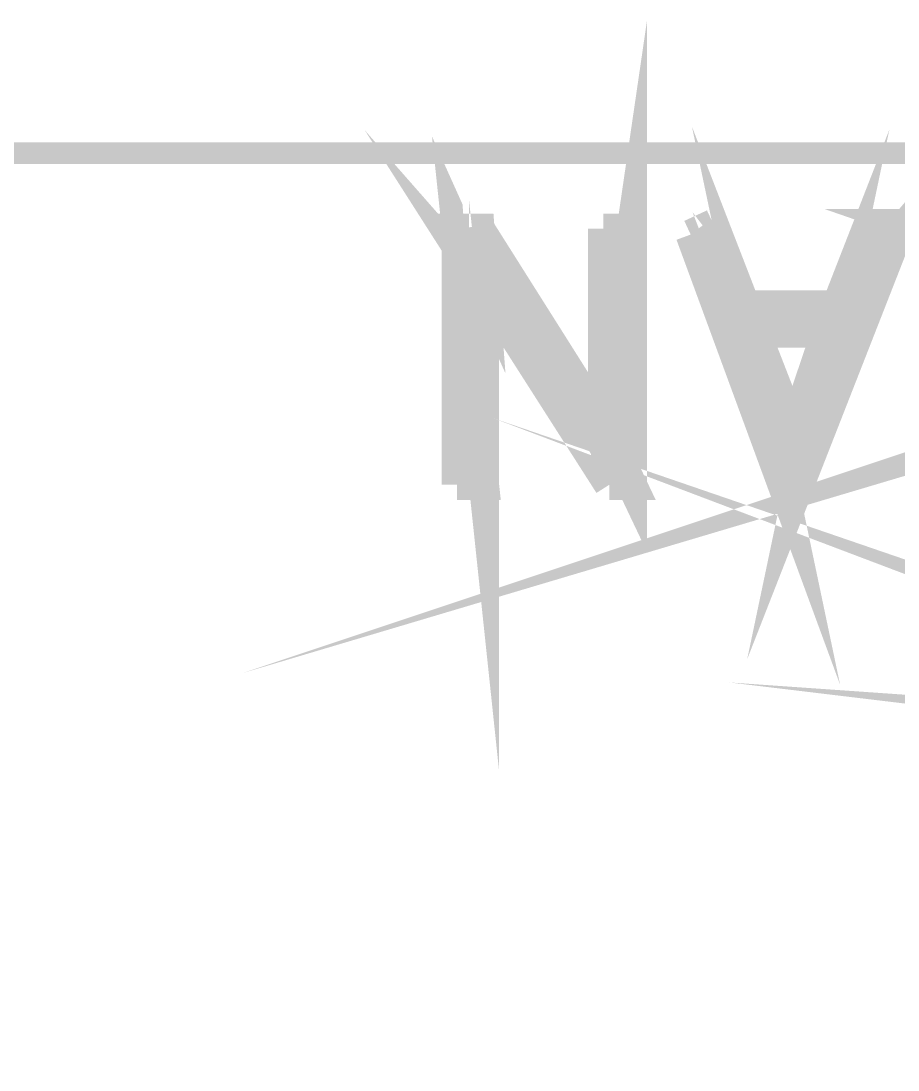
# Model space of a CAD drawing. Header units: inches. Extents: x -524 to 1067, y -71 to 1110.
# Drawn here: x 607.48 to 644.92, y 620.55 to 665.34 of the extents above; entities that cross this region are included whole.
import ezdxf

# ---------------------------------------------------------------- set-up
doc = ezdxf.new("R2010")
doc.units = ezdxf.units.IN
doc.header["$MEASUREMENT"] = 0
doc.layers.add('H', color=7, linetype='Continuous')
doc.layers.add('P', color=7, linetype='Continuous')

msp = doc.modelspace()

# ---------------------------------------------------------------- hatches: boundary and pattern name
at = {"layer": 'H', "linetype": 'Continuous'}
for points in [[(627.3116016282802, 653.9043738720284), (627.3116016282802, 645.5352955950482), (626.1546030178122, 645.5352955950482), (626.1546030178122, 656.4118125010233), (627.0524631382384, 656.4118125010233), (627.3116016282802, 653.9043738720284)], [(632.3994756440281, 648.1084313060255), (632.6549642961818, 645.5352955950482), (627.3116016282802, 653.9043738720284), (627.0524631382384, 656.4118125010233), (632.3994756440281, 648.1084313060255)], [(632.3994756440281, 648.1084313060255), (632.3994756440281, 656.4118125010233), (633.5564742544959, 656.4118125010233), (633.5564742544959, 645.5352955950482), (632.6549642961818, 645.5352955950482), (632.3994756440281, 648.1084313060255)], [(638.4509068621846, 653.1963053217736), (636.1332598033612, 656.2220209308518), (637.0347697616751, 656.6709509910648), (638.4509068621846, 653.1963053217736)], [(641.9255525314761, 652.0356568734179), (643.7285724481042, 656.6709509910648), (644.8855710585719, 656.2220209308518), (640.7685539210083, 645.5352955950482), (641.9255525314761, 652.0356568734179)], [(638.8998369223978, 652.0356568734179), (640.0604853707534, 645.5352955950482), (636.1332598033612, 656.2220209308518), (638.4509068621846, 653.1963053217736), (641.9255525314761, 652.0356568734179), (638.8998369223978, 652.0356568734179)], [(641.9255525314761, 652.0356568734179), (638.4509068621846, 653.1963053217736), (642.3781324295769, 653.1963053217736), (641.9255525314761, 652.0356568734179)], [(640.0604853707534, 645.5352955950482), (638.8998369223978, 652.0356568734179), (640.5094154309666, 647.852942653872), (640.0604853707534, 645.5352955950482)], [(640.0604853707534, 645.5352955950482), (640.5094154309666, 647.852942653872), (641.9255525314761, 652.0356568734179), (640.7685539210083, 645.5352955950482), (640.0604853707534, 645.5352955950482)]]:
    msp.add_hatch(color=256, dxfattribs=at).paths.add_polyline_path(points)

# ---------------------------------------------------------------- linework, layer by layer
at = {"layer": 'P'}
for points, const_width in [([(633.5564742544959, 645.5352955950484), (632.3337785620456, 648.1084313060255), (633.5564742544959, 656.4775095830057), (633.5564742544959, 645.5352955950484)], 1.288392774432608), ([(657.1818749029442, 650.2326369567897), (655.05766925218, 649.5245684065353), (658.0833848612583, 650.4260783648492)], 1.288392774432608), ([(638.8341398404152, 652.035656873418), (638.3852097802023, 653.1963053217737), (639.9947882887711, 645.5352955950484)], 1.288392774432608), ([(632.3337785620456, 648.1084313060255), (627.2459045462977, 653.9043738720284), (632.5892672141995, 645.5352955950484)], 1.288392774432608), ([(627.2459045462977, 645.5352955950484), (626.0889059358296, 656.4775095830057), (627.2459045462977, 653.9043738720284), (627.2459045462977, 645.5352955950484)], 1.288392774432608), ([(640.7028568390258, 645.5352955950484), (642.3124353475946, 653.1963053217737), (641.8598554494936, 652.035656873418)], 1.288392774432608), ([(1045.838512235043, 659.6966666001433), (322.0245613318464, 659.6966666001433)], 0.927058823529412), ([(640.7028568390258, 645.5352955950484), (642.3124353475946, 653.1963053217737), (644.8855710585719, 656.2220209308521), (640.7028568390258, 645.5352955950484)], 1.288392774432608), ([(626.0889059358296, 656.4775095830057), (627.2459045462977, 653.9043738720284), (627.0524631382384, 656.4775095830057), (626.0889059358296, 656.4775095830057)], 1.288392774432608), ([(637.0347697616751, 656.670950991065), (636.0675627213786, 656.2220209308521)], 1.288392774432608), ([(636.0675627213786, 656.2220209308521), (638.3852097802023, 653.1963053217737), (637.0347697616751, 656.670950991065)], 1.288392774432608), ([(642.3124353475946, 653.1963053217737), (644.8855710585719, 656.2220209308521), (643.7285724481042, 656.670950991065)], 1.288392774432608), ([(643.7285724481042, 656.670950991065), (642.3124353475946, 653.1963053217737)], 1.288392774432608), ([(650.2289337264738, 655.0613724824964), (645.5936396088266, 656.670950991065), (651.5830235828887, 656.670950991065)], 1.288392774432608), ([(626.0889059358296, 645.5352955950484), (627.2459045462977, 645.5352955950484), (626.0889059358296, 656.4775095830057)], 1.288392774432608), ([(626.0889059358296, 656.4775095830057), (626.0889059358296, 645.5352955950484)], 1.288392774432608), ([(627.2459045462977, 653.9043738720284), (627.0524631382384, 656.4775095830057)], 1.288392774432608), ([(627.0524631382384, 656.4775095830057), (632.3337785620456, 648.1084313060255)], 1.288392774432608), ([(632.3337785620456, 648.1084313060255), (633.5564742544959, 656.4775095830057)], 1.288392774432608), ([(633.5564742544959, 656.4775095830057), (632.3337785620456, 656.4775095830057)], 1.288392774432608), ([(632.3337785620456, 656.4775095830057), (632.3337785620456, 648.1084313060255)], 1.288392774432608), ([(638.3852097802023, 653.1963053217737), (639.9947882887711, 645.5352955950484), (636.0675627213786, 656.2220209308521)], 1.288392774432608), ([(636.0675627213786, 656.2220209308521), (638.3852097802023, 653.1963053217737)], 1.288392774432608), ([(632.3337785620456, 648.1084313060255), (627.2459045462977, 653.9043738720284)], 1.288392774432608), ([(638.8341398404152, 652.035656873418), (638.3852097802023, 653.1963053217737), (641.8598554494936, 652.035656873418)], 1.288392774432608), ([(638.3852097802023, 653.1963053217737), (642.3124353475946, 653.1963053217737), (638.3852097802023, 653.1963053217737), (638.3852097802023, 653.1963053217737), (642.3124353475946, 653.1963053217737)], 1.288392774432608), ([(638.3852097802023, 653.1963053217737), (641.8598554494936, 652.035656873418), (642.3124353475946, 653.1963053217737)], 1.288392774432608), ([(638.8341398404152, 652.035656873418), (640.4437183489842, 647.8529426538721), (639.9947882887711, 645.5352955950484)], 1.288392774432608), ([(639.9947882887711, 645.5352955950484), (638.8341398404152, 652.035656873418)], 1.288392774432608), ([(641.8598554494936, 652.035656873418), (638.8341398404152, 652.035656873418)], 1.288392774432608), ([(639.9947882887711, 645.5352955950484), (638.8341398404152, 652.035656873418)], 1.288392774432608), ([(641.8598554494936, 652.035656873418), (640.4437183489842, 647.8529426538721), (640.7028568390258, 645.5352955950484)], 1.288392774432608), ([(640.7028568390258, 645.5352955950484), (641.8598554494936, 652.035656873418)], 1.288392774432608), ([(641.8598554494936, 652.035656873418), (640.7028568390258, 645.5352955950484)], 1.288392774432608), ([(632.5892672141995, 645.5352955950484), (633.5564742544959, 645.5352955950484), (632.3337785620456, 648.1084313060255)], 1.288392774432608), ([(632.3337785620456, 648.1084313060255), (632.5892672141995, 645.5352955950484)], 1.288392774432608), ([(632.5892672141995, 645.5352955950484), (632.3337785620456, 648.1084313060255)], 1.288392774432608), ([(664.1348160794148, 635.1697559933809), (666.1969744860846, 634.4616874431263), (664.328257487474, 635.1697559933809)], 1.288392774432608), ([(639.9947882887711, 645.5352955950484), (640.4437183489842, 647.8529426538721)], 1.288392774432608), ([(640.4437183489842, 647.8529426538721), (640.7028568390258, 645.5352955950484)], 1.288392774432608), ([(640.7028568390258, 645.5352955950484), (639.9947882887711, 645.5352955950484)], 1.288392774432608), ([(666.1969744860846, 634.4616874431263), (665.0363260377289, 634.4616874431263), (663.4267475291601, 634.6551288511855), (666.1969744860846, 634.4616874431263)], 1.288392774432608)]:
    msp.add_lwpolyline(points, dxfattribs=dict(at, const_width=const_width))

doc.saveas('drawing.dxf')
